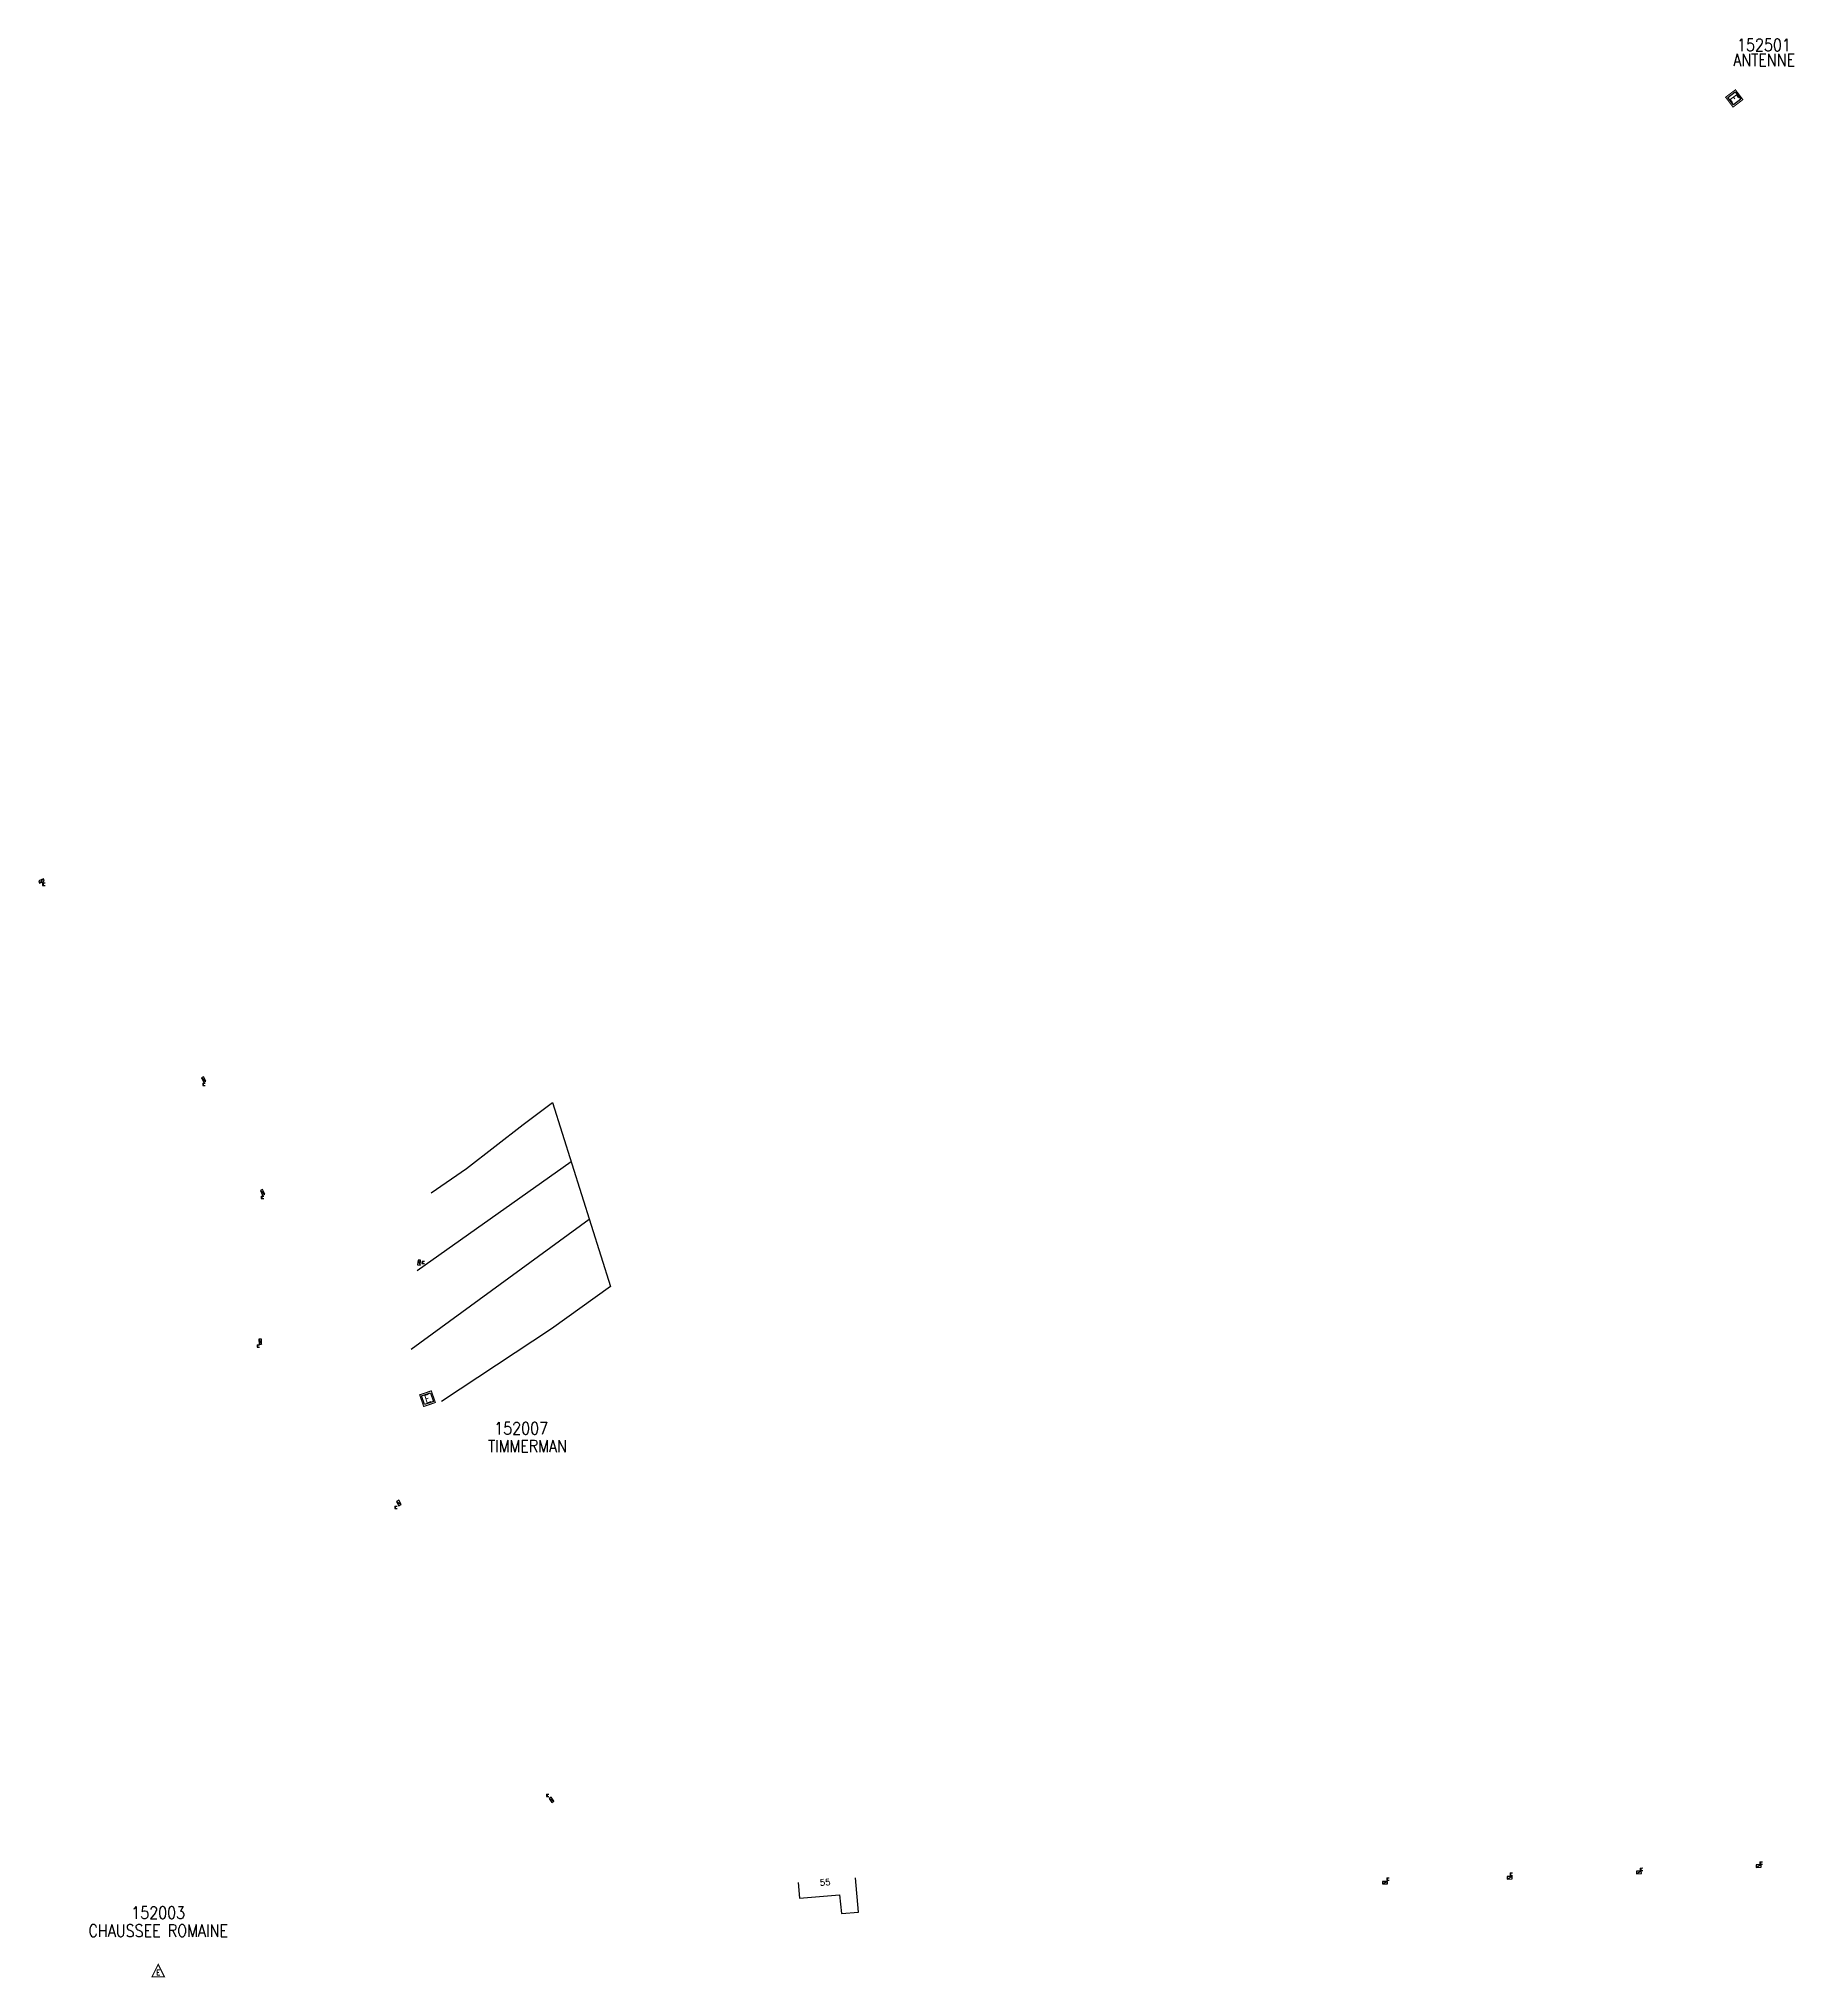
# Model space of a CAD drawing. Header units: millimetres. Extents: x 192306 to 192877, y 147059 to 147689.
import ezdxf
from ezdxf.enums import TextEntityAlignment as Align

# ---------------------------------------------------------------- set-up
doc = ezdxf.new("R2010")
doc.units = ezdxf.units.MM
doc.layers.get('0').update_dxf_attribs({"linetype": 'CONTINUOUS'})
for name, color, linetype in [('M_200', 7, 'CONTINUOUS'), ('W0100', 7, 'CONTINUOUS'), ('W0330', 8, 'CONTINUOUS'), ('W0430', 7, 'CONTINUOUS'), ('W0991', 7, 'CONTINUOUS')]:
    doc.layers.add(name, color=color, linetype=linetype)
doc.styles.add('M_ROMANS', font='ROMANS.shx', dxfattribs={"width": 0.75})
doc.styles.get("Standard").update_dxf_attribs({"font": 'romans.shx', "width": 0.85})

# ---------------------------------------------------------------- blocks, each defined once
blk = doc.blocks.new('M_200_57')
at = {"color": 0, "linetype": 'Continuous', "const_width": 0.35, "flags": 128}
blk.add_lwpolyline([(-2, -1.36), (0, 2.64), (2, -1.36)], close=True, dxfattribs=at)
at = {"color": 0, "linetype": 'Continuous', "width": 0.85}
blk.add_text('E', height=1.8, dxfattribs=at).set_placement((0, 0), align=Align.MIDDLE_CENTER)
for tag, p in [('NUM', (0, 15.7)), ('NOM', (0, 9.29))]:
    blk.add_attdef(tag, text='', height=4, dxfattribs=at).set_placement(p, align=Align.MIDDLE)
at = {"color": 0, "linetype": 'Continuous', "style": 'M_ROMANS', "width": 0.75, "flags": 3}
for tag, p in [('DEF_LEG', (0.01, -5.1)), ('DEF_COUP', (0.01, -7.6)), ('DEF_TYPE', (0.01, -10.1))]:
    blk.add_attdef(tag, text='', height=1.2, dxfattribs=at).set_placement(p, align=Align.MIDDLE)
blk = doc.blocks.new('*U2')
at = {"flags": 128}
for points in [[(-1.6, 1.63), (-1.98, 0.93)], [(-0.9, 1.26), (-1.6, 1.63)], [(-1.25, 1.45), (-1.44, 1.09)], [(-0.9, 1.26), (-1.27, 0.55)], [(0.8, 0.8), (-0.8, 0.8)], [(-0.8, 0.8), (-0.8, 0)], [(0.8, 0.8), (-0.8, 0)], [(-0.8, 0), (0.8, 0)], [(0.8, 0), (0.8, 0.8)]]:
    blk.add_lwpolyline(points, dxfattribs=at)
blk = doc.blocks.new('*U3')
at = {"flags": 128}
for points in [[(-0.12, 1.11), (-0.86, 1.39)], [(0.8, 0.8), (-0.8, 0.8)], [(-0.8, 0.8), (-0.8, 0)], [(0.8, 0.8), (-0.8, 0)], [(-0.8, 0), (0.8, 0)], [(0.17, 1.85), (-0.58, 2.14)], [(0.03, 1.48), (-0.35, 1.62)], [(-0.12, 1.11), (0.17, 1.85)], [(0.8, 0), (0.8, 0.8)]]:
    blk.add_lwpolyline(points, dxfattribs=at)
blk = doc.blocks.new('*U4')
at = {"flags": 128}
for points in [[(-1.64, 1.62), (-1.97, 0.89)], [(-0.91, 1.29), (-1.64, 1.62)], [(-1.28, 1.46), (-1.44, 1.09)], [(-0.91, 1.29), (-1.24, 0.56)], [(0.8, 0.8), (-0.8, 0.8)], [(-0.8, 0.8), (-0.8, 0)], [(0.8, 0.8), (-0.8, 0)], [(-0.8, 0), (0.8, 0)], [(0.8, 0), (0.8, 0.8)]]:
    blk.add_lwpolyline(points, dxfattribs=at)
blk = doc.blocks.new('*U5')
at = {"flags": 128}
for points in [[(-1.83, 1.51), (-1.85, 0.71)], [(-1.03, 1.48), (-1.83, 1.51)], [(-1.43, 1.49), (-1.44, 1.09)], [(-1.03, 1.48), (-1.05, 0.68)], [(0.8, 0.8), (-0.8, 0.8)], [(-0.8, 0.8), (-0.8, 0)], [(0.8, 0.8), (-0.8, 0)], [(-0.8, 0), (0.8, 0)], [(0.8, 0), (0.8, 0.8)]]:
    blk.add_lwpolyline(points, dxfattribs=at)
blk = doc.blocks.new('*U6')
at = {"flags": 128}
for points in [[(-1.02, 2.44), (-1.39, 1.72)], [(-0.31, 2.07), (-1.02, 2.44)], [(-0.67, 2.25), (-0.85, 1.9)], [(0.8, 0.8), (-0.8, 0.8)], [(-0.8, 0.8), (-0.8, 0)], [(0.8, 0.8), (-0.8, 0)], [(-0.8, 0), (0.8, 0)], [(-0.31, 2.07), (-0.68, 1.36)], [(0.8, 0), (0.8, 0.8)]]:
    blk.add_lwpolyline(points, dxfattribs=at)
blk = doc.blocks.new('*U7')
at = {"flags": 128}
for points in [[(0.8, 0.8), (-0.8, 0.8)], [(-0.8, 0.8), (-0.8, 0)], [(0.8, 0.8), (-0.8, 0)], [(-0.8, 0), (0.8, 0)], [(0.8, 0), (0.8, 0.8)], [(1.74, 1.17), (1.32, 0.5)], [(2.42, 0.74), (1.74, 1.17)], [(2.08, 0.96), (1.87, 0.62)], [(2.42, 0.74), (1.99, 0.07)]]:
    blk.add_lwpolyline(points, dxfattribs=at)
blk = doc.blocks.new('M_200_59')
at = {"layer": 'M_200', "color": 0, "linetype": 'Continuous', "const_width": 0.35, "flags": 128}
blk.add_lwpolyline([(4, 4), (4, 0), (0, 0), (0, 4)], close=True, dxfattribs=at)
at = {"layer": 'M_200', "color": 0, "linetype": 'Continuous'}
blk.add_lwpolyline([(0.5, 3.5), (3.5, 3.5), (3.5, 0.5), (0.5, 0.5)], close=True, dxfattribs=at)
at = {"layer": 'M_200', "insert": (2, 2), "char_height": 2.5, "width": 4, "attachment_point": 5}
blk.add_mtext('E', dxfattribs=at)
at = {"layer": 'M_200', "color": 0, "linetype": 'Continuous', "width": 0.85}
for tag, p in [('NUM', (2, 17.06)), ('NOM', (2, 10.65))]:
    blk.add_attdef(tag, text='', height=4, dxfattribs=at).set_placement(p, align=Align.MIDDLE)
at = {"layer": 'M_200', "color": 0, "linetype": 'Continuous', "style": 'M_ROMANS', "width": 0.75, "flags": 3}
for tag, p in [('DEF_COUP', (1.87, -5.49)), ('DEF_LEG', (1.87, -2.99)), ('DEF_TYPE', (1.87, -7.99))]:
    blk.add_attdef(tag, text='', height=1.2, dxfattribs=at).set_placement(p, align=Align.MIDDLE)
blk = doc.blocks.new('*U12')
at = {"flags": 128}
for points in [[(0.8, 0.8), (-0.8, 0.8)], [(-0.8, 0.8), (-0.8, 0)], [(0.8, 0.8), (-0.8, 0)], [(-0.8, 0), (0.8, 0)], [(0.59, 1.99), (0.57, 1.19)], [(0.57, 1.19), (1.37, 1.18)], [(0.58, 1.59), (0.98, 1.58)], [(0.59, 1.99), (1.39, 1.98)], [(0.8, 0), (0.8, 0.8)]]:
    blk.add_lwpolyline(points, dxfattribs=at)
blk = doc.blocks.new('*U11')
at = {"flags": 128}
for points in [[(0.8, 0.8), (-0.8, 0.8)], [(-0.8, 0.8), (-0.8, 0)], [(0.8, 0.8), (-0.8, 0)], [(-0.8, 0), (0.8, 0)], [(0.15, 1.94), (0.13, 1.14)], [(0.13, 1.14), (0.93, 1.12)], [(0.14, 1.54), (0.54, 1.53)], [(0.15, 1.94), (0.95, 1.92)], [(0.8, 0), (0.8, 0.8)]]:
    blk.add_lwpolyline(points, dxfattribs=at)
blk = doc.blocks.new('*U10')
at = {"flags": 128}
for points in [[(0.8, 0.8), (-0.8, 0.8)], [(-0.8, 0.8), (-0.8, 0)], [(0.8, 0.8), (-0.8, 0)], [(-0.8, 0), (0.8, 0)], [(0.5, 1.81), (0.49, 1.01)], [(0.49, 1.01), (1.29, 1)], [(0.5, 1.81), (1.3, 1.8)], [(0.5, 1.41), (0.9, 1.41)], [(0.8, 0), (0.8, 0.8)]]:
    blk.add_lwpolyline(points, dxfattribs=at)
blk = doc.blocks.new('*U9')
at = {"flags": 128}
for points in [[(0.8, 0.8), (-0.8, 0.8)], [(-0.8, 0.8), (-0.8, 0)], [(0.8, 0.8), (-0.8, 0)], [(-0.8, 0), (0.8, 0)], [(0.45, 1.83), (0.44, 1.03)], [(0.44, 1.03), (1.24, 1.01)], [(0.45, 1.83), (1.25, 1.81)], [(0.45, 1.43), (0.84, 1.42)], [(0.8, 0), (0.8, 0.8)]]:
    blk.add_lwpolyline(points, dxfattribs=at)
blk = doc.blocks.new('*U15')
at = {"flags": 128}
for points in [[(0.8, 0.8), (-0.8, 0.8)], [(-0.8, 0.8), (-0.8, 0)], [(0.8, 0.8), (-0.8, 0)], [(-0.8, 0), (0.8, 0)], [(0.8, 0), (0.8, 0.8)], [(0.59, -0.5), (-0.2, -0.56)], [(-0.2, -0.56), (-0.14, -1.36)], [(0.19, -0.53), (0.23, -0.93)], [(0.59, -0.5), (0.66, -1.29)]]:
    blk.add_lwpolyline(points, dxfattribs=at)

msp = doc.modelspace()

# ---------------------------------------------------------------- linework, layer by layer
at = {"layer": 'W0100', "color": 252, "flags": 128}
msp.add_lwpolyline([(192553.14, 147090.02), (192553.62, 147084.97), (192553.62, 147084.97), (192566.64, 147086.04), (192567.22, 147080), (192567.22, 147080), (192572.82, 147080.46), (192572.82, 147080.46), (192571.75, 147091.55)], dxfattribs=at)
at = {"layer": 'W0330', "color": 252}
msp.add_lwpolyline([(192433.93, 147314.13), (192445.41, 147322.07), (192463.79, 147336.3), (192473.4, 147343.48), (192492.17, 147283.66), (192473.06, 147269.98), (192437.31, 147246.28), (192437.31, 147246.28), (192437.31, 147246.28), (192437.31, 147246.28), (192437.31, 147246.28)], dxfattribs=at)
at = {"layer": 'W0330', "color": 252, "flags": 128}
for points in [[(192479.44, 147324.23), (192429.44, 147288.8)], [(192485.32, 147305.48), (192427.43, 147263.17)]]:
    msp.add_lwpolyline(points, dxfattribs=at)

# ---------------------------------------------------------------- block references
at = {"layer": 'M_200'}
ref = msp.add_blockref('M_200_59', (192854.47, 147670.07), dxfattribs=dict(at, rotation=307.0854626998137))
ref.add_attrib('NUM', '152501', dxfattribs={"color": 0, "linetype": 'Continuous', "height": 4, "width": 0.85}).set_placement((192866.92, 147687.06), align=Align.MIDDLE)
ref.add_attrib('NOM', 'ANTENNE', dxfattribs={"color": 0, "linetype": 'Continuous', "height": 4, "width": 0.85}).set_placement((192866.99, 147682.21), align=Align.MIDDLE)
ref = msp.add_blockref('M_200_59', (192431.52, 147244.69), dxfattribs=dict(at, rotation=19.11828891052894))
ref.add_attrib('NUM', '152007', dxfattribs={"color": 0, "linetype": 'Continuous', "height": 4, "width": 0.85}).set_placement((192463.17, 147237.63), align=Align.MIDDLE)
ref.add_attrib('NOM', 'TIMMERMAN', dxfattribs={"color": 0, "linetype": 'Continuous', "height": 4, "width": 0.85}).set_placement((192465.21, 147231.81), align=Align.MIDDLE)
ref = msp.add_blockref('M_200_57', (192345.26, 147060.8), dxfattribs=at)
ref.add_attrib('NUM', '152003', dxfattribs={"layer": '0', "color": 0, "linetype": 'Continuous', "height": 4, "width": 0.85}).set_placement((192345.26, 147080.22), align=Align.MIDDLE)
ref.add_attrib('NOM', 'CHAUSSEE ROMAINE', dxfattribs={"layer": '0', "color": 0, "linetype": 'Continuous', "height": 4, "width": 0.85}).set_placement((192345.26, 147074.41), align=Align.MIDDLE)
at = {"layer": 'W0430'}
for name, p, rotation in [('*U3', (192307.21, 147415.8), 201.0063868884394), ('*U2', (192360.41, 147351.14), 118.0296181942697), ('*U4', (192379.53, 147314.42), 114.2833595773043), ('*U15', (192430.42, 147291.42), 85.03129009473666), ('*U5', (192378.83, 147265.8), 91.75144304115254), ('*U6', (192423.79, 147213.54), 117.2921248417527), ('*U7', (192473.34, 147117.1), 122.356889781261), ('*U10', (192826.29, 147092.93), 1.331599205152991), ('*U9', (192865.22, 147094.97), 1.331599205152991), ('*U12', (192743.84, 147089.59), 1.331599205152991), ('*U11', (192784.34, 147091.2), 1.331599211821297)]:
    msp.add_blockref(name, p, dxfattribs=dict(at, rotation=rotation))

# ---------------------------------------------------------------- texts
at = {"layer": 'W0991', "color": 252}
msp.add_text('55', height=2, rotation=4.69487, dxfattribs=at).set_placement((192561.92, 147090.12), align=Align.MIDDLE)

doc.saveas('drawing.dxf')
